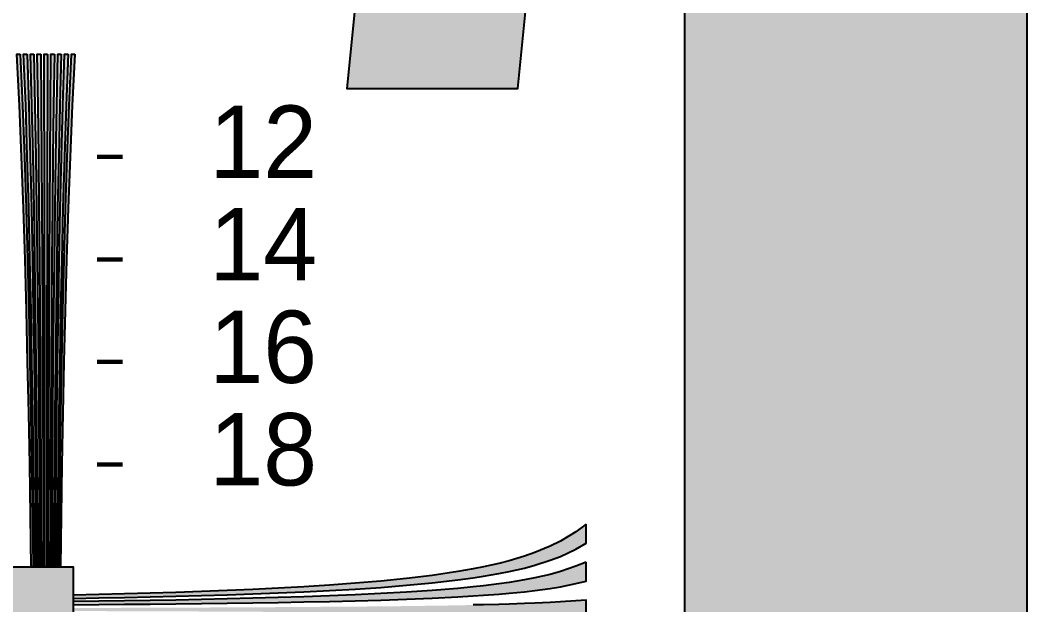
# Model space of a CAD drawing. Header units: millimetres. Extents: x -9 to 297, y 0 to 210.
# Drawn here: x 245.5 to 297, y 61.1 to 91 of the extents above; entities that cross this region are included whole.
import ezdxf

# ---------------------------------------------------------------- set-up
doc = ezdxf.new("R2010")
doc.units = ezdxf.units.MM
for name, color, linetype in [('FRAME', 7, 'Continuous'), ('GLUE', 1, 'Continuous'), ('LABELS', 7, 'Continuous'), ('PERIPHERY', 7, 'Continuous'), ('SFR', 7, 'Continuous')]:
    doc.layers.add(name, color=color, linetype=linetype)

msp = doc.modelspace()

# ---------------------------------------------------------------- hatches: boundary and pattern name
at = {"layer": 'FRAME', "true_color": 0x000000}
h = msp.add_hatch(color=7, dxfattribs=at)
h.dxf.hatch_style = 1
h.paths.add_polyline_path([(279.5, 192.5), (297, 192.5), (297, 17.5), (279.5, 17.5), (279.5, 192.5)])
at = {"layer": 'PERIPHERY', "true_color": 0x000000}
h = msp.add_hatch(color=7, dxfattribs=at)
h.dxf.hatch_style = 1
h.paths.add_polyline_path([(245.482, 89.25), (245.6, 86.625), (245.701, 84), (245.784, 81.375), (245.858, 78.75), (245.919, 76.125), (245.972, 73.5), (246.024, 70.875), (246.064, 68.25), (246.103, 65.625), (246.138, 63), (246.051, 63), (246.011, 65.625), (245.968, 68.25), (245.919, 70.875), (245.863, 73.5), (245.801, 76.125), (245.731, 78.75), (245.648, 81.375), (245.556, 84), (245.443, 86.625), (245.307, 89.25), (245.482, 89.25)])
h = msp.add_hatch(color=7, dxfattribs=at)
h.dxf.hatch_style = 1
h.paths.add_polyline_path([(245.832, 89.25), (245.919, 86.625), (245.994, 84), (246.055, 81.375), (246.107, 78.75), (246.151, 76.125), (246.19, 73.5), (246.23, 70.875), (246.26, 68.25), (246.287, 65.625), (246.313, 63), (246.226, 63), (246.195, 65.625), (246.164, 68.25), (246.125, 70.875), (246.081, 73.5), (246.037, 76.125), (245.981, 78.75), (245.92, 81.375), (245.845, 84), (245.762, 86.625), (245.657, 89.25), (245.832, 89.25)])
h = msp.add_hatch(color=7, dxfattribs=at)
h.dxf.hatch_style = 1
h.paths.add_polyline_path([(246.182, 89.25), (246.239, 86.625), (246.283, 84), (246.322, 81.375), (246.357, 78.75), (246.388, 76.125), (246.41, 73.5), (246.436, 70.875), (246.453, 68.25), (246.471, 65.625), (246.488, 63), (246.401, 63), (246.379, 65.625), (246.357, 68.25), (246.331, 70.875), (246.3, 73.5), (246.269, 76.125), (246.23, 78.75), (246.191, 81.375), (246.138, 84), (246.077, 86.625), (246.007, 89.25), (246.182, 89.25)])
h = msp.add_hatch(color=7, dxfattribs=at)
h.dxf.hatch_style = 1
h.paths.add_polyline_path([(246.532, 89.25), (246.554, 86.625), (246.576, 84), (246.593, 81.375), (246.606, 78.75), (246.62, 76.125), (246.628, 73.5), (246.641, 70.875), (246.65, 68.25), (246.655, 65.625), (246.663, 63), (246.576, 63), (246.563, 65.625), (246.55, 68.25), (246.537, 70.875), (246.519, 73.5), (246.502, 76.125), (246.484, 78.75), (246.458, 81.375), (246.432, 84), (246.397, 86.625), (246.357, 89.25), (246.532, 89.25)])
h = msp.add_hatch(color=7, dxfattribs=at)
h.dxf.hatch_style = 1
h.paths.add_polyline_path([(246.882, 89.25), (246.873, 86.625), (246.869, 84), (246.86, 81.375), (246.856, 78.75), (246.851, 76.125), (246.847, 73.5), (246.847, 70.875), (246.843, 68.25), (246.843, 65.625), (246.838, 63), (246.751, 63), (246.747, 65.625), (246.747, 68.25), (246.742, 70.875), (246.738, 73.5), (246.738, 76.125), (246.734, 78.75), (246.729, 81.375), (246.721, 84), (246.716, 86.625), (246.707, 89.25), (246.882, 89.25)])
h = msp.add_hatch(color=7, dxfattribs=at)
h.dxf.hatch_style = 1
h.paths.add_polyline_path([(247.232, 89.25), (247.193, 86.625), (247.158, 84), (247.131, 81.375), (247.105, 78.75), (247.087, 76.125), (247.066, 73.5), (247.052, 70.875), (247.039, 68.25), (247.026, 65.625), (247.013, 63), (246.926, 63), (246.934, 65.625), (246.939, 68.25), (246.947, 70.875), (246.956, 73.5), (246.97, 76.125), (246.982, 78.75), (246.996, 81.375), (247.013, 84), (247.035, 86.625), (247.057, 89.25), (247.232, 89.25)])
h = msp.add_hatch(color=7, dxfattribs=at)
h.dxf.hatch_style = 1
h.paths.add_polyline_path([(247.582, 89.25), (247.512, 86.625), (247.451, 84), (247.398, 81.375), (247.359, 78.75), (247.32, 76.125), (247.285, 73.5), (247.258, 70.875), (247.232, 68.25), (247.21, 65.625), (247.188, 63), (247.101, 63), (247.118, 65.625), (247.135, 68.25), (247.153, 70.875), (247.175, 73.5), (247.201, 76.125), (247.232, 78.75), (247.267, 81.375), (247.306, 84), (247.35, 86.625), (247.407, 89.25), (247.582, 89.25)])
h = msp.add_hatch(color=7, dxfattribs=at)
h.dxf.hatch_style = 1
h.paths.add_polyline_path([(247.932, 89.25), (247.827, 86.625), (247.744, 84), (247.669, 81.375), (247.608, 78.75), (247.551, 76.125), (247.503, 73.5), (247.464, 70.875), (247.424, 68.25), (247.394, 65.625), (247.363, 63), (247.276, 63), (247.302, 65.625), (247.328, 68.25), (247.359, 70.875), (247.394, 73.5), (247.438, 76.125), (247.481, 78.75), (247.534, 81.375), (247.595, 84), (247.669, 86.625), (247.757, 89.25), (247.932, 89.25)])
h = msp.add_hatch(color=7, dxfattribs=at)
h.dxf.hatch_style = 1
h.paths.add_polyline_path([(248.282, 89.25), (248.146, 86.625), (248.033, 84), (247.941, 81.375), (247.858, 78.75), (247.788, 76.125), (247.722, 73.5), (247.669, 70.875), (247.621, 68.25), (247.577, 65.625), (247.538, 63), (247.451, 63), (247.486, 65.625), (247.525, 68.25), (247.565, 70.875), (247.613, 73.5), (247.67, 76.125), (247.731, 78.75), (247.805, 81.375), (247.888, 84), (247.989, 86.625), (248.107, 89.25), (248.282, 89.25)])
h = msp.add_hatch(color=7, dxfattribs=at)
h.dxf.hatch_style = 1
h.paths.add_polyline_path([(274.442, 65.196), (273.917, 64.797), (273.13, 64.321), (272.605, 64.063), (271.817, 63.737), (271.292, 63.553), (270.505, 63.32), (269.98, 63.183), (269.192, 63.008), (268.667, 62.906), (267.88, 62.765), (266.567, 62.571), (265.255, 62.41), (263.942, 62.279), (262.63, 62.167), (261.317, 62.07), (260.005, 61.988), (258.692, 61.915), (257.38, 61.851), (256.067, 61.793), (254.755, 61.739), (253.442, 61.696), (252.13, 61.652), (250.817, 61.618), (249.504, 61.584), (248.192, 61.55), (248.192, 61.389), (249.504, 61.414), (250.817, 61.438), (252.13, 61.467), (253.442, 61.501), (254.755, 61.535), (256.067, 61.579), (257.38, 61.623), (258.692, 61.672), (260.005, 61.73), (261.317, 61.793), (262.63, 61.866), (263.942, 61.953), (265.255, 62.06), (266.567, 62.182), (267.88, 62.333), (268.667, 62.44), (269.192, 62.522), (269.98, 62.658), (270.505, 62.765), (271.292, 62.945), (271.817, 63.091), (272.605, 63.344), (273.13, 63.543), (273.917, 63.913), (274.442, 64.224), (274.442, 65.196)])
h = msp.add_hatch(color=7, dxfattribs=at)
h.dxf.hatch_style = 1
h.paths.add_polyline_path([(248.192, 59.5), (244.692, 59.5), (244.692, 63), (248.192, 63), (248.192, 59.5)])
h = msp.add_hatch(color=7, dxfattribs=at)
h.dxf.hatch_style = 1
h.paths.add_polyline_path([(274.442, 63.251), (273.917, 63.033), (273.13, 62.765), (272.605, 62.619), (271.817, 62.439), (271.292, 62.337), (270.505, 62.211), (269.98, 62.133), (269.192, 62.036), (268.667, 61.978), (267.88, 61.9), (266.567, 61.793), (265.255, 61.705), (263.942, 61.633), (262.63, 61.569), (261.317, 61.516), (260.005, 61.467), (258.692, 61.428), (257.38, 61.394), (256.067, 61.36), (254.755, 61.331), (253.442, 61.307), (252.13, 61.282), (250.817, 61.263), (249.504, 61.244), (248.192, 61.224), (248.192, 61.064), (249.504, 61.074), (250.817, 61.088), (252.13, 61.098), (253.442, 61.112), (254.755, 61.127), (256.067, 61.146), (257.38, 61.166), (258.692, 61.185), (260.005, 61.21), (261.317, 61.239), (262.63, 61.268), (263.942, 61.307), (265.255, 61.351), (266.567, 61.404), (267.88, 61.467), (268.667, 61.516), (269.192, 61.55), (269.98, 61.608), (270.505, 61.652), (271.292, 61.73), (271.817, 61.793), (272.605, 61.9), (273.13, 61.988), (273.917, 62.148), (274.442, 62.279), (274.442, 63.251)])
h = msp.add_hatch(color=7, dxfattribs=at)
h.dxf.hatch_style = 1
h.paths.add_polyline_path([(274.442, 61.307), (273.917, 61.263), (273.13, 61.21), (272.605, 61.18), (271.817, 61.146), (271.292, 61.122), (270.505, 61.098), (269.98, 61.083), (269.192, 61.064), (268.667, 61.054), (267.88, 61.034), (266.567, 61.015), (265.255, 60.996), (263.942, 60.981), (262.63, 60.971), (261.317, 60.962), (260.005, 60.952), (258.692, 60.942), (257.38, 60.937), (256.067, 60.927), (254.755, 60.923), (253.442, 60.918), (252.13, 60.913), (250.817, 60.908), (249.504, 60.903), (248.192, 60.903), (248.192, 60.738), (249.504, 60.738), (250.817, 60.733), (252.13, 60.729), (253.442, 60.724), (254.755, 60.719), (256.067, 60.714), (257.38, 60.704), (258.692, 60.7), (260.005, 60.69), (261.317, 60.68), (262.63, 60.67), (263.942, 60.66), (265.255, 60.646), (266.567, 60.626), (267.88, 60.607), (268.667, 60.588), (269.192, 60.578), (269.98, 60.558), (270.505, 60.544), (271.292, 60.515), (271.817, 60.495), (272.605, 60.461), (273.13, 60.432), (273.917, 60.379), (274.442, 60.335), (274.442, 61.307)])
at = {"layer": 'SFR', "true_color": 0x000000}
h = msp.add_hatch(color=7, dxfattribs=at)
h.dxf.hatch_style = 1
h.paths.add_polyline_path([(221.942, 122.5), (218.442, 87.5), (227.192, 87.5), (228.682, 102.401), (263.336, 98.935), (262.193, 87.499), (270.942, 87.499), (274.443, 122.499), (265.692, 122.499), (264.202, 107.598), (229.549, 111.064), (230.692, 122.499), (221.942, 122.499), (221.942, 122.5)])

# ---------------------------------------------------------------- linework, layer by layer
at = {"layer": 'FRAME', "color": 250}
msp.add_lwpolyline([(279.5, 192.5), (297, 192.5), (297, 17.5), (279.5, 17.5), (279.5, 192.5)], close=True, dxfattribs=at)
at = {"layer": 'FRAME', "color": 250, "true_color": 0x000000}
for points in [[(279.5, 192.5), (279.5, 17.5), (297, 17.5)], [(297, 17.5), (297, 192.5), (279.5, 192.5)]]:
    msp.add_solid(points, dxfattribs=at)
at = {"layer": 'GLUE', "color": 1, "lineweight": 18}
msp.add_lwpolyline([(0, 0), (297, 0), (297, 210), (0, 210), (0, 0)], dxfattribs=at)
at = {"layer": 'PERIPHERY', "color": 250}
for points in [[(245.482, 89.25), (245.6, 86.625), (245.701, 84), (245.784, 81.375), (245.858, 78.75), (245.919, 76.125), (245.972, 73.5), (246.024, 70.875), (246.064, 68.25), (246.103, 65.625), (246.138, 63), (246.051, 63), (246.011, 65.625), (245.968, 68.25), (245.919, 70.875), (245.863, 73.5), (245.801, 76.125), (245.731, 78.75), (245.648, 81.375), (245.556, 84), (245.443, 86.625), (245.307, 89.25), (245.482, 89.25)], [(245.832, 89.25), (245.919, 86.625), (245.994, 84), (246.055, 81.375), (246.107, 78.75), (246.151, 76.125), (246.19, 73.5), (246.23, 70.875), (246.26, 68.25), (246.287, 65.625), (246.313, 63), (246.226, 63), (246.195, 65.625), (246.164, 68.25), (246.125, 70.875), (246.081, 73.5), (246.037, 76.125), (245.981, 78.75), (245.92, 81.375), (245.845, 84), (245.762, 86.625), (245.657, 89.25), (245.832, 89.25)], [(246.182, 89.25), (246.239, 86.625), (246.283, 84), (246.322, 81.375), (246.357, 78.75), (246.388, 76.125), (246.41, 73.5), (246.436, 70.875), (246.453, 68.25), (246.471, 65.625), (246.488, 63), (246.401, 63), (246.379, 65.625), (246.357, 68.25), (246.331, 70.875), (246.3, 73.5), (246.269, 76.125), (246.23, 78.75), (246.191, 81.375), (246.138, 84), (246.077, 86.625), (246.007, 89.25), (246.182, 89.25)], [(246.532, 89.25), (246.554, 86.625), (246.576, 84), (246.593, 81.375), (246.606, 78.75), (246.62, 76.125), (246.628, 73.5), (246.641, 70.875), (246.65, 68.25), (246.655, 65.625), (246.663, 63), (246.576, 63), (246.563, 65.625), (246.55, 68.25), (246.537, 70.875), (246.519, 73.5), (246.502, 76.125), (246.484, 78.75), (246.458, 81.375), (246.432, 84), (246.397, 86.625), (246.357, 89.25), (246.532, 89.25)], [(246.882, 89.25), (246.873, 86.625), (246.869, 84), (246.86, 81.375), (246.856, 78.75), (246.851, 76.125), (246.847, 73.5), (246.847, 70.875), (246.843, 68.25), (246.843, 65.625), (246.838, 63), (246.751, 63), (246.747, 65.625), (246.747, 68.25), (246.742, 70.875), (246.738, 73.5), (246.738, 76.125), (246.734, 78.75), (246.729, 81.375), (246.721, 84), (246.716, 86.625), (246.707, 89.25), (246.882, 89.25)], [(247.232, 89.25), (247.193, 86.625), (247.158, 84), (247.131, 81.375), (247.105, 78.75), (247.087, 76.125), (247.066, 73.5), (247.052, 70.875), (247.039, 68.25), (247.026, 65.625), (247.013, 63), (246.926, 63), (246.934, 65.625), (246.939, 68.25), (246.947, 70.875), (246.956, 73.5), (246.97, 76.125), (246.982, 78.75), (246.996, 81.375), (247.013, 84), (247.035, 86.625), (247.057, 89.25), (247.232, 89.25)], [(247.582, 89.25), (247.512, 86.625), (247.451, 84), (247.398, 81.375), (247.359, 78.75), (247.32, 76.125), (247.285, 73.5), (247.258, 70.875), (247.232, 68.25), (247.21, 65.625), (247.188, 63), (247.101, 63), (247.118, 65.625), (247.135, 68.25), (247.153, 70.875), (247.175, 73.5), (247.201, 76.125), (247.232, 78.75), (247.267, 81.375), (247.306, 84), (247.35, 86.625), (247.407, 89.25), (247.582, 89.25)], [(247.932, 89.25), (247.827, 86.625), (247.744, 84), (247.669, 81.375), (247.608, 78.75), (247.551, 76.125), (247.503, 73.5), (247.464, 70.875), (247.424, 68.25), (247.394, 65.625), (247.363, 63), (247.276, 63), (247.302, 65.625), (247.328, 68.25), (247.359, 70.875), (247.394, 73.5), (247.438, 76.125), (247.481, 78.75), (247.534, 81.375), (247.595, 84), (247.669, 86.625), (247.757, 89.25), (247.932, 89.25)], [(248.282, 89.25), (248.146, 86.625), (248.033, 84), (247.941, 81.375), (247.858, 78.75), (247.788, 76.125), (247.722, 73.5), (247.669, 70.875), (247.621, 68.25), (247.577, 65.625), (247.538, 63), (247.451, 63), (247.486, 65.625), (247.525, 68.25), (247.565, 70.875), (247.613, 73.5), (247.67, 76.125), (247.731, 78.75), (247.805, 81.375), (247.888, 84), (247.989, 86.625), (248.107, 89.25), (248.282, 89.25)], [(274.442, 65.196), (273.917, 64.797), (273.13, 64.321), (272.605, 64.063), (271.817, 63.737), (271.292, 63.553), (270.505, 63.32), (269.98, 63.183), (269.192, 63.008), (268.667, 62.906), (267.88, 62.765), (266.567, 62.571), (265.255, 62.41), (263.942, 62.279), (262.63, 62.167), (261.317, 62.07), (260.005, 61.988), (258.692, 61.915), (257.38, 61.851), (256.067, 61.793), (254.755, 61.739), (253.442, 61.696), (252.13, 61.652), (250.817, 61.618), (249.504, 61.584), (248.192, 61.55), (248.192, 61.389), (249.504, 61.414), (250.817, 61.438), (252.13, 61.467), (253.442, 61.501), (254.755, 61.535), (256.067, 61.579), (257.38, 61.623), (258.692, 61.672), (260.005, 61.73), (261.317, 61.793), (262.63, 61.866), (263.942, 61.953), (265.255, 62.06), (266.567, 62.182), (267.88, 62.333), (268.667, 62.44), (269.192, 62.522), (269.98, 62.658), (270.505, 62.765), (271.292, 62.945), (271.817, 63.091), (272.605, 63.344), (273.13, 63.543), (273.917, 63.913), (274.442, 64.224), (274.442, 65.196)], [(248.192, 59.5), (244.692, 59.5), (244.692, 63), (248.192, 63), (248.192, 59.5)], [(274.442, 63.251), (273.917, 63.033), (273.13, 62.765), (272.605, 62.619), (271.817, 62.439), (271.292, 62.337), (270.505, 62.211), (269.98, 62.133), (269.192, 62.036), (268.667, 61.978), (267.88, 61.9), (266.567, 61.793), (265.255, 61.705), (263.942, 61.633), (262.63, 61.569), (261.317, 61.516), (260.005, 61.467), (258.692, 61.428), (257.38, 61.394), (256.067, 61.36), (254.755, 61.331), (253.442, 61.307), (252.13, 61.282), (250.817, 61.263), (249.504, 61.244), (248.192, 61.224), (248.192, 61.064), (249.504, 61.074), (250.817, 61.088), (252.13, 61.098), (253.442, 61.112), (254.755, 61.127), (256.067, 61.146), (257.38, 61.166), (258.692, 61.185), (260.005, 61.21), (261.317, 61.239), (262.63, 61.268), (263.942, 61.307), (265.255, 61.351), (266.567, 61.404), (267.88, 61.467), (268.667, 61.516), (269.192, 61.55), (269.98, 61.608), (270.505, 61.652), (271.292, 61.73), (271.817, 61.793), (272.605, 61.9), (273.13, 61.988), (273.917, 62.148), (274.442, 62.279), (274.442, 63.251)]]:
    msp.add_lwpolyline(points, close=True, dxfattribs=at)
at = {"layer": 'PERIPHERY', "color": 250, "lineweight": 35, "const_width": 0.219}
for points in [[(250.732, 84), (249.419, 84)], [(250.732, 78.75), (249.419, 78.75)], [(250.732, 73.5), (249.419, 73.5)], [(250.732, 68.25), (249.419, 68.25)]]:
    msp.add_lwpolyline(points, dxfattribs=at)
at = {"layer": 'PERIPHERY', "color": 250}
msp.add_lwpolyline([(274.442, 60.335), (274.442, 61.307), (274.442, 61.307), (273.917, 61.263), (273.13, 61.21), (272.605, 61.18), (271.817, 61.146), (271.292, 61.122), (270.505, 61.098), (269.98, 61.083), (269.192, 61.064), (268.667, 61.054)], dxfattribs=at)
at = {"layer": 'PERIPHERY', "color": 250, "true_color": 0x000000}
for points in [[(245.482, 89.25), (245.307, 89.25), (245.443, 86.625)], [(245.482, 89.25), (245.443, 86.625), (245.556, 84)], [(245.482, 89.25), (245.556, 84), (245.648, 81.375)], [(245.482, 89.25), (245.648, 81.375), (245.731, 78.75)], [(245.482, 89.25), (245.731, 78.75), (245.801, 76.125)], [(245.482, 89.25), (245.801, 76.125), (246.138, 63)], [(245.482, 89.25), (246.138, 63), (246.103, 65.625)], [(245.482, 89.25), (246.103, 65.625), (246.064, 68.25)], [(245.482, 89.25), (246.064, 68.25), (246.024, 70.875)], [(245.482, 89.25), (246.024, 70.875), (245.972, 73.5)], [(245.482, 89.25), (245.972, 73.5), (245.919, 76.125)], [(245.482, 89.25), (245.919, 76.125), (245.858, 78.75)], [(245.482, 89.25), (245.858, 78.75), (245.784, 81.375)], [(245.482, 89.25), (245.784, 81.375), (245.701, 84)], [(245.701, 84), (245.6, 86.625), (245.482, 89.25)], [(245.832, 89.25), (245.657, 89.25), (245.762, 86.625)], [(245.832, 89.25), (245.762, 86.625), (245.845, 84)], [(245.832, 89.25), (245.845, 84), (245.92, 81.375)], [(245.832, 89.25), (245.92, 81.375), (245.981, 78.75)], [(245.832, 89.25), (245.981, 78.75), (246.037, 76.125)], [(245.832, 89.25), (246.037, 76.125), (246.081, 73.5)], [(245.832, 89.25), (246.081, 73.5), (246.125, 70.875)], [(245.832, 89.25), (246.125, 70.875), (246.313, 63)], [(245.832, 89.25), (246.313, 63), (246.287, 65.625)], [(245.832, 89.25), (246.287, 65.625), (246.26, 68.25)], [(245.832, 89.25), (246.26, 68.25), (246.23, 70.875)], [(245.832, 89.25), (246.23, 70.875), (246.19, 73.5)], [(245.832, 89.25), (246.19, 73.5), (246.151, 76.125)], [(245.832, 89.25), (246.151, 76.125), (246.107, 78.75)], [(245.832, 89.25), (246.107, 78.75), (246.055, 81.375)], [(245.832, 89.25), (246.055, 81.375), (245.994, 84)], [(245.994, 84), (245.919, 86.625), (245.832, 89.25)], [(246.182, 89.25), (246.007, 89.25), (246.077, 86.625)], [(246.182, 89.25), (246.077, 86.625), (246.138, 84)], [(246.182, 89.25), (246.138, 84), (246.191, 81.375)], [(246.182, 89.25), (246.191, 81.375), (246.23, 78.75)], [(246.182, 89.25), (246.23, 78.75), (246.269, 76.125)], [(246.182, 89.25), (246.269, 76.125), (246.3, 73.5)], [(246.182, 89.25), (246.3, 73.5), (246.331, 70.875)], [(246.182, 89.25), (246.331, 70.875), (246.357, 68.25)], [(246.182, 89.25), (246.357, 68.25), (246.379, 65.625)], [(246.182, 89.25), (246.379, 65.625), (246.401, 63)], [(246.182, 89.25), (246.401, 63), (246.488, 63)], [(246.182, 89.25), (246.488, 63), (246.471, 65.625)], [(246.182, 89.25), (246.471, 65.625), (246.453, 68.25)], [(246.182, 89.25), (246.453, 68.25), (246.436, 70.875)], [(246.182, 89.25), (246.436, 70.875), (246.41, 73.5)], [(246.182, 89.25), (246.41, 73.5), (246.388, 76.125)], [(246.182, 89.25), (246.388, 76.125), (246.357, 78.75)], [(246.182, 89.25), (246.357, 78.75), (246.322, 81.375)], [(246.182, 89.25), (246.322, 81.375), (246.283, 84)], [(246.283, 84), (246.239, 86.625), (246.182, 89.25)], [(246.532, 89.25), (246.357, 89.25), (246.397, 86.625)], [(246.532, 89.25), (246.397, 86.625), (246.432, 84)], [(246.532, 89.25), (246.432, 84), (246.458, 81.375)], [(246.532, 89.25), (246.458, 81.375), (246.484, 78.75)], [(246.532, 89.25), (246.484, 78.75), (246.502, 76.125)], [(246.532, 89.25), (246.502, 76.125), (246.519, 73.5)], [(246.532, 89.25), (246.519, 73.5), (246.537, 70.875)], [(246.532, 89.25), (246.537, 70.875), (246.55, 68.25)], [(246.532, 89.25), (246.55, 68.25), (246.563, 65.625)], [(246.532, 89.25), (246.563, 65.625), (246.576, 63)], [(246.532, 89.25), (246.576, 63), (246.663, 63)], [(246.532, 89.25), (246.663, 63), (246.655, 65.625)], [(246.532, 89.25), (246.655, 65.625), (246.65, 68.25)], [(246.532, 89.25), (246.65, 68.25), (246.641, 70.875)], [(246.532, 89.25), (246.641, 70.875), (246.628, 73.5)], [(246.532, 89.25), (246.628, 73.5), (246.62, 76.125)], [(246.532, 89.25), (246.62, 76.125), (246.606, 78.75)], [(246.532, 89.25), (246.606, 78.75), (246.593, 81.375)], [(246.532, 89.25), (246.593, 81.375), (246.576, 84)], [(246.576, 84), (246.554, 86.625), (246.532, 89.25)], [(246.882, 89.25), (246.707, 89.25), (246.716, 86.625)], [(246.882, 89.25), (246.716, 86.625), (246.721, 84)], [(246.882, 89.25), (246.721, 84), (246.729, 81.375)], [(246.882, 89.25), (246.729, 81.375), (246.734, 78.75)], [(246.882, 89.25), (246.734, 78.75), (246.738, 76.125)], [(246.882, 89.25), (246.738, 76.125), (246.738, 73.5)], [(246.882, 89.25), (246.738, 73.5), (246.742, 70.875)], [(246.882, 89.25), (246.742, 70.875), (246.747, 68.25)], [(246.882, 89.25), (246.747, 68.25), (246.747, 65.625)], [(246.882, 89.25), (246.747, 65.625), (246.751, 63)], [(246.751, 63), (246.873, 86.625), (246.882, 89.25)], [(247.232, 89.25), (246.956, 73.5), (246.947, 70.875)], [(246.947, 70.875), (247.193, 86.625), (247.232, 89.25)], [(247.232, 89.25), (246.97, 76.125), (246.956, 73.5)], [(247.232, 89.25), (246.982, 78.75), (246.97, 76.125)], [(247.232, 89.25), (246.996, 81.375), (246.982, 78.75)], [(247.232, 89.25), (247.013, 84), (246.996, 81.375)], [(247.232, 89.25), (247.035, 86.625), (247.013, 84)], [(247.232, 89.25), (247.057, 89.25), (247.035, 86.625)], [(247.582, 89.25), (247.232, 78.75), (247.201, 76.125)], [(247.201, 76.125), (247.512, 86.625), (247.582, 89.25)], [(247.582, 89.25), (247.267, 81.375), (247.232, 78.75)], [(247.582, 89.25), (247.306, 84), (247.267, 81.375)], [(247.582, 89.25), (247.35, 86.625), (247.306, 84)], [(247.582, 89.25), (247.407, 89.25), (247.35, 86.625)], [(247.932, 89.25), (247.534, 81.375), (247.481, 78.75)], [(247.481, 78.75), (247.827, 86.625), (247.932, 89.25)], [(247.932, 89.25), (247.595, 84), (247.534, 81.375)], [(247.932, 89.25), (247.669, 86.625), (247.595, 84)], [(247.932, 89.25), (247.757, 89.25), (247.669, 86.625)], [(248.282, 89.25), (247.805, 81.375), (247.731, 78.75)], [(247.731, 78.75), (248.146, 86.625), (248.282, 89.25)], [(248.282, 89.25), (247.888, 84), (247.805, 81.375)], [(248.282, 89.25), (247.989, 86.625), (247.888, 84)], [(248.282, 89.25), (248.107, 89.25), (247.989, 86.625)], [(246.751, 63), (246.869, 84), (246.873, 86.625)], [(246.947, 70.875), (247.158, 84), (247.193, 86.625)], [(247.201, 76.125), (247.451, 84), (247.512, 86.625)], [(247.481, 78.75), (247.744, 84), (247.827, 86.625)], [(247.731, 78.75), (248.033, 84), (248.146, 86.625)], [(246.751, 63), (246.86, 81.375), (246.869, 84)], [(246.947, 70.875), (247.131, 81.375), (247.158, 84)], [(247.201, 76.125), (247.398, 81.375), (247.451, 84)], [(247.481, 78.75), (247.669, 81.375), (247.744, 84)], [(247.731, 78.75), (247.941, 81.375), (248.033, 84)], [(246.751, 63), (246.856, 78.75), (246.86, 81.375)], [(246.947, 70.875), (247.105, 78.75), (247.131, 81.375)], [(247.201, 76.125), (247.359, 78.75), (247.398, 81.375)], [(247.481, 78.75), (247.608, 78.75), (247.669, 81.375)], [(247.731, 78.75), (247.858, 78.75), (247.941, 81.375)], [(246.751, 63), (246.851, 76.125), (246.856, 78.75)], [(246.947, 70.875), (247.087, 76.125), (247.105, 78.75)], [(247.201, 76.125), (247.32, 76.125), (247.359, 78.75)], [(247.481, 78.75), (247.302, 65.625), (247.276, 63)], [(247.481, 78.75), (247.276, 63), (247.363, 63)], [(247.481, 78.75), (247.328, 68.25), (247.302, 65.625)], [(247.481, 78.75), (247.359, 70.875), (247.328, 68.25)], [(247.481, 78.75), (247.438, 76.125), (247.359, 70.875)], [(247.481, 78.75), (247.363, 63), (247.394, 65.625)], [(247.481, 78.75), (247.394, 65.625), (247.424, 68.25)], [(247.481, 78.75), (247.424, 68.25), (247.464, 70.875)], [(247.731, 78.75), (247.486, 65.625), (247.451, 63)], [(247.731, 78.75), (247.451, 63), (247.538, 63)], [(247.481, 78.75), (247.464, 70.875), (247.503, 73.5)], [(247.481, 78.75), (247.503, 73.5), (247.551, 76.125)], [(247.481, 78.75), (247.551, 76.125), (247.608, 78.75)], [(247.731, 78.75), (247.525, 68.25), (247.486, 65.625)], [(247.731, 78.75), (247.565, 70.875), (247.525, 68.25)], [(247.731, 78.75), (247.538, 63), (247.577, 65.625)], [(247.731, 78.75), (247.613, 73.5), (247.565, 70.875)], [(247.731, 78.75), (247.577, 65.625), (247.621, 68.25)], [(247.731, 78.75), (247.67, 76.125), (247.613, 73.5)], [(247.731, 78.75), (247.621, 68.25), (247.669, 70.875)], [(247.731, 78.75), (247.669, 70.875), (247.722, 73.5)], [(247.731, 78.75), (247.722, 73.5), (247.788, 76.125)], [(247.731, 78.75), (247.788, 76.125), (247.858, 78.75)], [(245.801, 76.125), (245.863, 73.5), (246.138, 63)], [(246.751, 63), (246.847, 73.5), (246.851, 76.125)], [(246.947, 70.875), (247.066, 73.5), (247.087, 76.125)], [(247.201, 76.125), (247.118, 65.625), (247.101, 63)], [(247.201, 76.125), (247.101, 63), (247.188, 63)], [(247.201, 76.125), (247.135, 68.25), (247.118, 65.625)], [(247.201, 76.125), (247.153, 70.875), (247.135, 68.25)], [(247.201, 76.125), (247.175, 73.5), (247.153, 70.875)], [(247.201, 76.125), (247.188, 63), (247.21, 65.625)], [(247.201, 76.125), (247.21, 65.625), (247.232, 68.25)], [(247.201, 76.125), (247.232, 68.25), (247.258, 70.875)], [(247.201, 76.125), (247.258, 70.875), (247.285, 73.5)], [(247.201, 76.125), (247.285, 73.5), (247.32, 76.125)], [(247.438, 76.125), (247.394, 73.5), (247.359, 70.875)], [(245.863, 73.5), (245.919, 70.875), (246.138, 63)], [(246.751, 63), (246.847, 70.875), (246.847, 73.5)], [(246.947, 70.875), (247.052, 70.875), (247.066, 73.5)], [(245.919, 70.875), (245.968, 68.25), (246.138, 63)], [(246.125, 70.875), (246.164, 68.25), (246.313, 63)], [(246.751, 63), (246.843, 68.25), (246.847, 70.875)], [(246.947, 70.875), (246.939, 68.25), (246.934, 65.625)], [(246.947, 70.875), (246.934, 65.625), (247.013, 63)], [(246.947, 70.875), (247.013, 63), (247.026, 65.625)], [(246.947, 70.875), (247.026, 65.625), (247.039, 68.25)], [(246.947, 70.875), (247.039, 68.25), (247.052, 70.875)], [(245.968, 68.25), (246.011, 65.625), (246.138, 63)], [(246.164, 68.25), (246.195, 65.625), (246.313, 63)], [(246.751, 63), (246.843, 65.625), (246.843, 68.25)], [(246.011, 65.625), (246.051, 63), (246.138, 63)], [(246.195, 65.625), (246.226, 63), (246.313, 63)], [(246.751, 63), (246.838, 63), (246.843, 65.625)], [(246.934, 65.625), (246.926, 63), (247.013, 63)], [(274.442, 64.224), (274.442, 65.196), (273.917, 64.797)], [(274.442, 64.224), (273.917, 64.797), (273.13, 64.321)], [(274.442, 64.224), (269.98, 63.183), (265.255, 62.06)], [(274.442, 64.224), (265.255, 62.06), (266.567, 62.182)], [(274.442, 64.224), (266.567, 62.182), (267.88, 62.333)], [(274.442, 64.224), (267.88, 62.333), (268.667, 62.44)], [(274.442, 64.224), (268.667, 62.44), (269.192, 62.522)], [(274.442, 64.224), (269.192, 62.522), (269.98, 62.658)], [(274.442, 64.224), (270.505, 63.32), (269.98, 63.183)], [(274.442, 64.224), (269.98, 62.658), (270.505, 62.765)], [(274.442, 64.224), (271.292, 63.553), (270.505, 63.32)], [(274.442, 64.224), (270.505, 62.765), (271.292, 62.945)], [(274.442, 64.224), (271.817, 63.737), (271.292, 63.553)], [(274.442, 64.224), (271.292, 62.945), (271.817, 63.091)], [(274.442, 64.224), (272.605, 64.063), (271.817, 63.737)], [(274.442, 64.224), (271.817, 63.091), (272.605, 63.344)], [(274.442, 64.224), (273.13, 64.321), (272.605, 64.063)], [(274.442, 64.224), (272.605, 63.344), (273.13, 63.543)], [(273.13, 63.543), (273.917, 63.913), (274.442, 64.224)], [(248.192, 59.5), (248.192, 63), (244.692, 63)], [(244.692, 63), (244.692, 59.5), (248.192, 59.5)], [(269.192, 63.008), (268.667, 62.906), (263.942, 61.953)], [(269.192, 63.008), (263.942, 61.953), (265.255, 62.06)], [(268.667, 62.906), (267.88, 62.765), (263.942, 61.953)], [(269.98, 63.183), (269.192, 63.008), (265.255, 62.06)], [(274.442, 62.279), (273.917, 63.033), (273.13, 62.765)], [(274.442, 62.279), (274.442, 63.251), (273.917, 63.033)], [(265.255, 62.41), (263.942, 62.279), (258.692, 61.672)], [(265.255, 62.41), (258.692, 61.672), (260.005, 61.73)], [(266.567, 62.571), (265.255, 62.41), (260.005, 61.73)], [(266.567, 62.571), (260.005, 61.73), (261.317, 61.793)], [(266.567, 62.571), (261.317, 61.793), (262.63, 61.866)], [(267.88, 62.765), (266.567, 62.571), (262.63, 61.866)], [(267.88, 62.765), (262.63, 61.866), (263.942, 61.953)], [(274.442, 62.279), (271.817, 62.439), (271.292, 62.337)], [(274.442, 62.279), (272.605, 62.619), (271.817, 62.439)], [(274.442, 62.279), (273.13, 62.765), (272.605, 62.619)], [(258.692, 61.915), (257.38, 61.851), (248.192, 61.389)], [(258.692, 61.915), (248.192, 61.389), (249.504, 61.414)], [(257.38, 61.851), (256.067, 61.793), (248.192, 61.389)], [(258.692, 61.915), (249.504, 61.414), (250.817, 61.438)], [(260.005, 61.988), (258.692, 61.915), (250.817, 61.438)], [(260.005, 61.988), (250.817, 61.438), (252.13, 61.467)], [(261.317, 62.07), (260.005, 61.988), (252.13, 61.467)], [(261.317, 62.07), (252.13, 61.467), (253.442, 61.501)], [(261.317, 62.07), (253.442, 61.501), (254.755, 61.535)], [(262.63, 62.167), (261.317, 62.07), (254.755, 61.535)], [(262.63, 62.167), (254.755, 61.535), (256.067, 61.579)], [(263.942, 62.279), (262.63, 62.167), (256.067, 61.579)], [(263.942, 62.279), (256.067, 61.579), (257.38, 61.623)], [(263.942, 62.279), (257.38, 61.623), (258.692, 61.672)], [(274.442, 62.279), (265.255, 61.705), (257.38, 61.166)], [(274.442, 62.279), (257.38, 61.166), (258.692, 61.185)], [(274.442, 62.279), (258.692, 61.185), (260.005, 61.21)], [(274.442, 62.279), (260.005, 61.21), (261.317, 61.239)], [(274.442, 62.279), (261.317, 61.239), (262.63, 61.268)], [(274.442, 62.279), (262.63, 61.268), (263.942, 61.307)], [(274.442, 62.279), (263.942, 61.307), (265.255, 61.351)], [(274.442, 62.279), (266.567, 61.793), (265.255, 61.705)], [(274.442, 62.279), (265.255, 61.351), (266.567, 61.404)], [(274.442, 62.279), (267.88, 61.9), (266.567, 61.793)], [(274.442, 62.279), (266.567, 61.404), (267.88, 61.467)], [(274.442, 62.279), (268.667, 61.978), (267.88, 61.9)], [(274.442, 62.279), (267.88, 61.467), (268.667, 61.516)], [(274.442, 62.279), (269.192, 62.036), (268.667, 61.978)], [(274.442, 62.279), (268.667, 61.516), (269.192, 61.55)], [(274.442, 62.279), (269.98, 62.133), (269.192, 62.036)], [(274.442, 62.279), (269.192, 61.55), (269.98, 61.608)], [(274.442, 62.279), (270.505, 62.211), (269.98, 62.133)], [(274.442, 62.279), (269.98, 61.608), (270.505, 61.652)], [(274.442, 62.279), (271.292, 62.337), (270.505, 62.211)], [(274.442, 62.279), (270.505, 61.652), (271.292, 61.73)], [(274.442, 62.279), (271.292, 61.73), (271.817, 61.793)], [(274.442, 62.279), (271.817, 61.793), (272.605, 61.9)], [(274.442, 62.279), (272.605, 61.9), (273.13, 61.988)], [(273.13, 61.988), (273.917, 62.148), (274.442, 62.279)], [(256.067, 61.793), (254.755, 61.739), (248.192, 61.389)], [(254.755, 61.739), (253.442, 61.696), (248.192, 61.389)], [(253.442, 61.696), (252.13, 61.652), (248.192, 61.389)], [(252.13, 61.652), (249.504, 61.584), (248.192, 61.55)], [(252.13, 61.652), (248.192, 61.55), (248.192, 61.389)], [(260.005, 61.467), (258.692, 61.428), (248.192, 61.064)], [(260.005, 61.467), (248.192, 61.064), (249.504, 61.074)], [(258.692, 61.428), (257.38, 61.394), (248.192, 61.064)], [(257.38, 61.394), (256.067, 61.36), (248.192, 61.064)], [(256.067, 61.36), (254.755, 61.331), (248.192, 61.064)], [(254.755, 61.331), (253.442, 61.307), (248.192, 61.064)], [(252.13, 61.652), (250.817, 61.618), (249.504, 61.584)], [(261.317, 61.516), (260.005, 61.467), (249.504, 61.074)], [(261.317, 61.516), (249.504, 61.074), (250.817, 61.088)], [(261.317, 61.516), (250.817, 61.088), (252.13, 61.098)], [(262.63, 61.569), (261.317, 61.516), (252.13, 61.098)], [(262.63, 61.569), (252.13, 61.098), (253.442, 61.112)], [(263.942, 61.633), (262.63, 61.569), (253.442, 61.112)], [(263.942, 61.633), (253.442, 61.112), (254.755, 61.127)], [(263.942, 61.633), (254.755, 61.127), (256.067, 61.146)], [(265.255, 61.705), (263.942, 61.633), (256.067, 61.146)], [(265.255, 61.705), (256.067, 61.146), (257.38, 61.166)], [(253.442, 61.307), (252.13, 61.282), (248.192, 61.064)], [(252.13, 61.282), (250.817, 61.263), (248.192, 61.224)], [(252.13, 61.282), (248.192, 61.224), (248.192, 61.064)], [(250.817, 61.263), (249.504, 61.244), (248.192, 61.224)], [(274.442, 60.335), (269.192, 61.064), (268.667, 61.054)], [(274.442, 60.335), (269.98, 61.083), (269.192, 61.064)], [(274.442, 60.335), (270.505, 61.098), (269.98, 61.083)], [(274.442, 60.335), (271.292, 61.122), (270.505, 61.098)], [(274.442, 60.335), (271.817, 61.146), (271.292, 61.122)], [(274.442, 60.335), (272.605, 61.18), (271.817, 61.146)], [(274.442, 60.335), (273.13, 61.21), (272.605, 61.18)], [(274.442, 60.335), (273.917, 61.263), (273.13, 61.21)], [(274.442, 60.335), (274.442, 61.307), (273.917, 61.263)]]:
    msp.add_solid(points, dxfattribs=at)
at = {"layer": 'SFR', "color": 250}
msp.add_lwpolyline([(221.942, 122.5), (218.442, 87.5), (227.192, 87.5), (228.682, 102.401), (263.336, 98.935), (262.193, 87.499), (270.942, 87.499), (274.443, 122.499), (265.692, 122.499), (264.202, 107.598), (229.549, 111.064), (230.692, 122.499), (221.942, 122.499), (221.942, 122.5)], close=True, dxfattribs=at)
at = {"layer": 'SFR', "color": 250, "true_color": 0x000000}
for points in [[(263.336, 98.935), (270.942, 87.499), (274.443, 122.499)], [(263.336, 98.935), (262.193, 87.499), (270.942, 87.499)]]:
    msp.add_solid(points, dxfattribs=at)

# ---------------------------------------------------------------- texts
at = {"layer": 'LABELS', "color": 250}
for s, p in [('12', (255.165, 82.924)), ('14', (255.165, 77.674)), ('16', (255.165, 72.424)), ('18', (255.165, 67.174))]:
    msp.add_text(s, height=3.7042, dxfattribs=at).set_placement(p)

doc.saveas('drawing.dxf')
